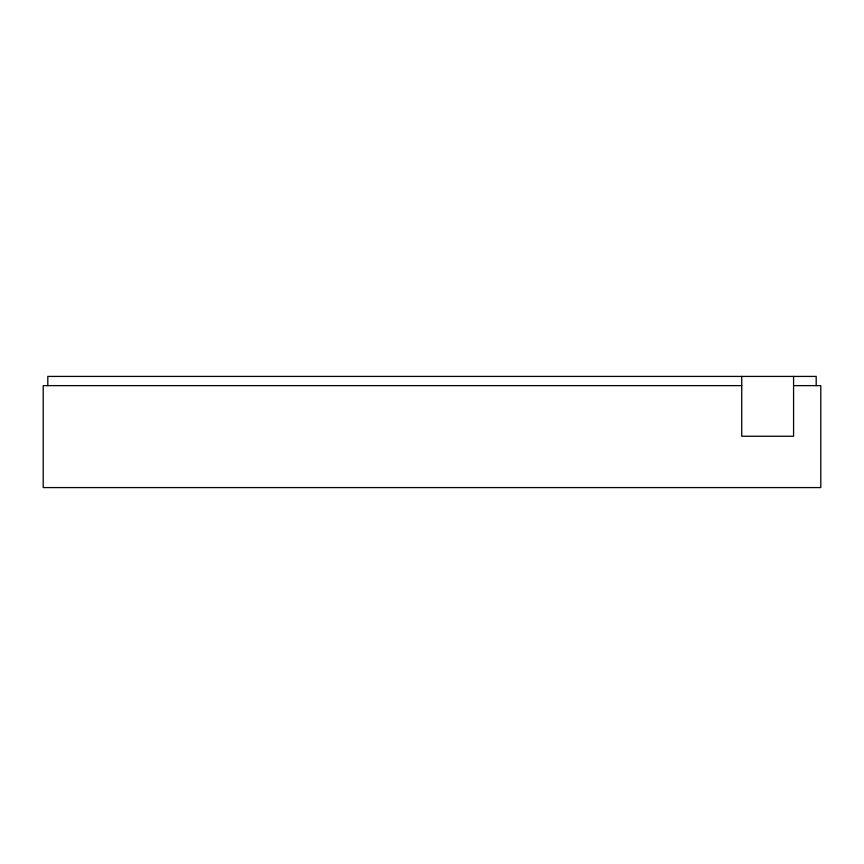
<?xml version="1.0" encoding="UTF-8"?>
<svg xmlns="http://www.w3.org/2000/svg" width="864" height="864" viewBox="0 0 864 864"><rect width="100%" height="100%" fill="white"/><g stroke="black" fill="none" stroke-linecap="round" stroke-linejoin="round"><path stroke-width="1.3" d="M741.733 385.625L43.2 385.625L43.2 487.577L820.8 487.577L820.8 385.625L793.573 385.625M816.199 385.625L816.199 376.423L47.801 376.423L47.801 385.625M793.573 376.423L793.573 436.244L741.733 436.244L741.733 376.423"/></g></svg>
